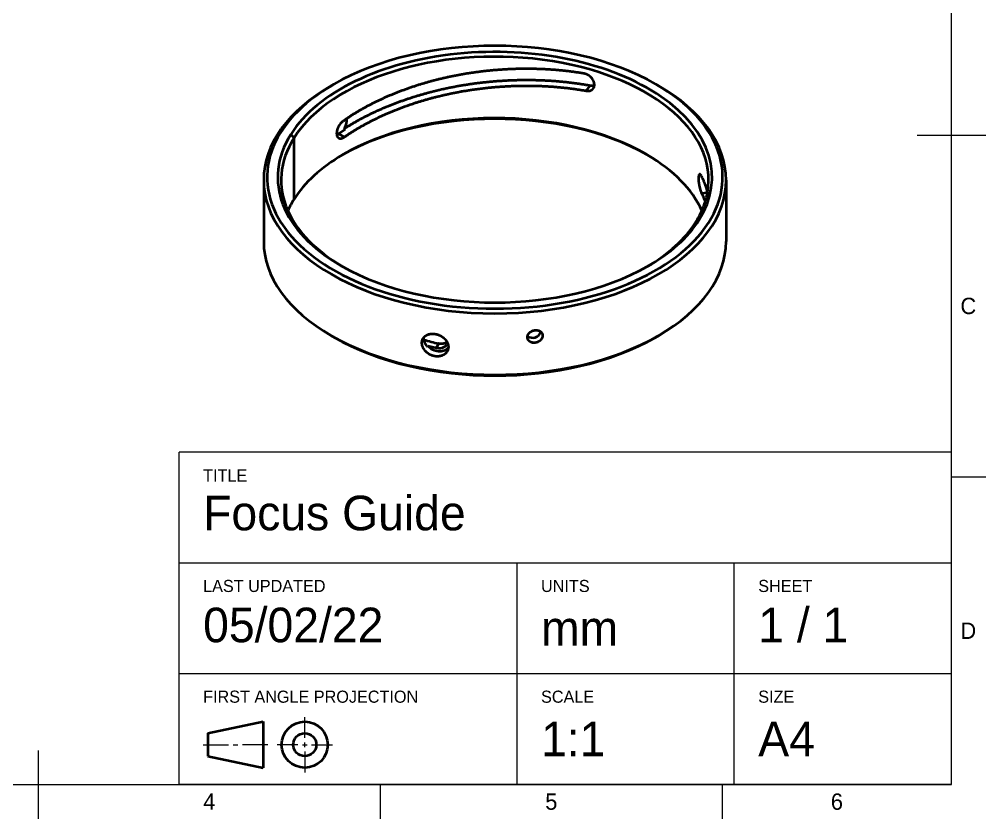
# Model space of a CAD drawing. Header units: millimetres. Extents: x 15 to 292, y 5 to 205.
# Drawn here: x 150.7 to 292, y 5 to 122 of the extents above; entities that cross this region are included whole.
import ezdxf

# ---------------------------------------------------------------- set-up
doc = ezdxf.new("R2010")
doc.units = ezdxf.units.MM
doc.layers.add('Border', color=7, linetype='Continuous')
doc.layers.add('Geometries', color=7, linetype='Continuous')
doc.styles.add('Shapr0', font='txt', dxfattribs={"height": 2.3925})
doc.styles.add('Shapr1', font='txt', dxfattribs={"height": 2.3925})

# ---------------------------------------------------------------- blocks, each defined once
blk = doc.blocks.new('*U9')
at = {"layer": 'Border', "linetype": 'Continuous', "lineweight": 15}
for p, q in [((287, 58.6), (174.1, 58.6)), ((174.1, 10), (174.1, 58.6)), ((287, 10), (287, 58.6)), ((287, 42.4), (174.1, 42.4)), ((223.5, 10), (223.5, 42.4)), ((255.25, 10), (255.25, 42.4)), ((287, 26.2), (174.1, 26.2)), ((192.450088, 16.837486), (192.450088, 19.875004)), ((177.6, 15.82498), (181.312522, 15.82498)), ((181.987526, 15.82498), (182.66253, 15.82498)), ((187.050056, 15.82498), (183.337534, 15.82498)), ((191.437582, 15.82498), (188.400064, 15.82498)), ((192.112586, 15.82498), (192.78759, 15.82498)), ((192.450088, 15.487478), (192.450088, 16.162482)), ((193.462594, 15.82498), (196.500112, 15.82498)), ((192.450088, 14.812474), (192.450088, 11.774956)), ((287, 10), (174.1, 10))]:
    blk.add_line(p, q, dxfattribs=at)
at = {"layer": 'Border', "linetype": 'Continuous', "lineweight": 40}
for p, q in [((178.275004, 17.51249), (186.375052, 19.2)), ((186.375052, 19.2), (186.375052, 12.44996)), ((178.275004, 17.51249), (178.275004, 14.13747)), ((178.275004, 14.13747), (186.375052, 12.44996))]:
    blk.add_line(p, q, dxfattribs=at)
for radius in [3.37502, 1.68751]:
    blk.add_circle((192.450088, 15.82498), radius, dxfattribs=at)

msp = doc.modelspace()

# ---------------------------------------------------------------- linework, layer by layer
at = {"layer": 'Border', "linetype": 'Continuous', "lineweight": 15}
for p, q in [((287, 10), (287, 200)), ((282, 105), (292, 105)), ((287, 55), (292, 55)), ((153.5, 15), (153.5, 5)), ((20, 10), (287, 10)), ((203.5, 10), (203.5, 5)), ((253.5, 10), (253.5, 5))]:
    msp.add_line(p, q, dxfattribs=at)
at = {"layer": 'Geometries', "linetype": 'Continuous', "lineweight": 40}
for p, q in [((196.35, 112.24), (196.703, 112.444)), ((233.587, 111.497), (234.179, 112.229)), ((244.15, 112.24), (243.797, 112.444)), ((190.885, 104.612), (190.415, 105.119)), ((190.885, 95.63), (190.885, 104.612)), ((197.416, 104.585), (197.418, 104.583)), ((198.377, 105.85), (197.442, 105.201)), ((198.255, 104.731), (197.442, 105.201)), ((198.377, 105.85), (198.223, 105.937)), ((250.197, 99.284), (250.194, 99.284)), ((186.45, 98.441), (186.45, 89.459)), ((254.05, 98.441), (254.05, 89.459)), ((250.472, 96.504), (251.336, 96.637)), ((251.34, 96.617), (251.336, 96.637)), ((250.085, 92.58), (249.615, 92.27)), ((196.35, 75.66), (196.703, 75.456)), ((244.15, 75.66), (243.797, 75.456)), ((210.447, 74.174), (210.392, 74.052)), ((210.447, 74.174), (211.725, 73.867)), ((212.023, 74.509), (211.725, 73.867))]:
    msp.add_line(p, q, dxfattribs=at)
at = {"layer": 'Geometries', "linetype": 'Continuous', "lineweight": 40, "flags": 128}
for points in [[(233.305, 114.009), (233.162, 114.033), (233.019, 114.057), (232.876, 114.08), (232.733, 114.103), (232.589, 114.126), (232.445, 114.148), (232.301, 114.17), (232.156, 114.191), (232.011, 114.212), (231.866, 114.232), (231.721, 114.252), (231.575, 114.272), (231.429, 114.291), (231.282, 114.31), (231.136, 114.328), (230.989, 114.346), (230.842, 114.363), (230.694, 114.38), (230.547, 114.397), (230.399, 114.413), (230.25, 114.429), (230.102, 114.444), (229.953, 114.459), (229.804, 114.473), (229.683, 114.485), (229.561, 114.496), (229.44, 114.507), (229.318, 114.518), (229.196, 114.528), (229.074, 114.538), (228.952, 114.548), (228.83, 114.557), (228.707, 114.566), (228.585, 114.575), (228.459, 114.584), (228.334, 114.592), (228.208, 114.6), (228.082, 114.608), (227.956, 114.616), (227.83, 114.623), (227.704, 114.63), (227.578, 114.637), (227.451, 114.643), (227.325, 114.649), (227.198, 114.655), (227.071, 114.66), (226.944, 114.665), (226.817, 114.67), (226.69, 114.674), (226.562, 114.679), (226.434, 114.682), (226.306, 114.686), (226.178, 114.689), (226.049, 114.692), (225.922, 114.695), (225.794, 114.697), (225.666, 114.699), (225.538, 114.701), (225.409, 114.703), (225.281, 114.704), (225.153, 114.705), (225.024, 114.705), (224.896, 114.705), (224.767, 114.705), (224.638, 114.705), (224.51, 114.704), (224.381, 114.703), (224.252, 114.702), (224.123, 114.7), (223.993, 114.698), (223.863, 114.696), (223.734, 114.693), (223.604, 114.69), (223.474, 114.687), (223.345, 114.683), (223.215, 114.679), (223.086, 114.675), (222.956, 114.671), (222.827, 114.666), (222.697, 114.661), (222.567, 114.655), (222.438, 114.65), (222.308, 114.644), (222.178, 114.637), (222.048, 114.631), (221.919, 114.624), (221.789, 114.617), (221.659, 114.609), (221.529, 114.601), (221.398, 114.593), (221.268, 114.584), (221.137, 114.575), (221.007, 114.566), (220.876, 114.557), (220.737, 114.546), (220.597, 114.535), (220.458, 114.524), (220.319, 114.513), (220.179, 114.501), (220.04, 114.488), (219.9, 114.476), (219.761, 114.463), (219.622, 114.449), (219.482, 114.436), (219.343, 114.422), (219.204, 114.407), (219.064, 114.392), (218.925, 114.377), (218.786, 114.362), (218.646, 114.346), (218.506, 114.329), (218.366, 114.313), (218.226, 114.296), (218.086, 114.278), (217.945, 114.26), (217.804, 114.242), (217.662, 114.223), (217.521, 114.204), (217.38, 114.185), (217.239, 114.165), (217.098, 114.145), (216.957, 114.124), (216.816, 114.103), (216.675, 114.082), (216.546, 114.062), (216.417, 114.042), (216.288, 114.021), (216.159, 114.001), (216.03, 113.979), (215.901, 113.958), (215.772, 113.936), (215.644, 113.914), (215.515, 113.892), (215.387, 113.869), (215.258, 113.846), (215.13, 113.823), (215.002, 113.799), (214.873, 113.776), (214.745, 113.751), (214.617, 113.727), (214.489, 113.702), (214.36, 113.677), (214.232, 113.651), (214.104, 113.625), (213.977, 113.599), (213.849, 113.573), (213.722, 113.546), (213.595, 113.519), (213.468, 113.492), (213.341, 113.464), (213.214, 113.436), (213.088, 113.408), (212.961, 113.38), (212.835, 113.351), (212.709, 113.322), (212.582, 113.293), (212.456, 113.263), (212.331, 113.233), (212.205, 113.203), (212.079, 113.172), (211.953, 113.141), (211.827, 113.11), (211.701, 113.078), (211.576, 113.046), (211.451, 113.014), (211.326, 112.981), (211.202, 112.949), (211.077, 112.916), (210.953, 112.882), (210.829, 112.849), (210.705, 112.815), (210.581, 112.781), (210.458, 112.746), (210.335, 112.711), (210.211, 112.676), (210.088, 112.641), (209.965, 112.605), (209.843, 112.569), (209.72, 112.533), (209.597, 112.496), (209.475, 112.459), (209.352, 112.422), (209.23, 112.384), (209.108, 112.346), (208.978, 112.306), (208.848, 112.264), (208.718, 112.223), (208.589, 112.181), (208.459, 112.139), (208.331, 112.097), (208.202, 112.054), (208.073, 112.011), (207.945, 111.967), (207.817, 111.924), (207.689, 111.879), (207.562, 111.835), (207.434, 111.79), (207.307, 111.745), (207.181, 111.7), (207.054, 111.654), (206.927, 111.607), (206.8, 111.561), (206.674, 111.514), (206.548, 111.467), (206.432, 111.423), (206.317, 111.379), (206.201, 111.334), (206.086, 111.29), (205.972, 111.245), (205.857, 111.2), (205.743, 111.154), (205.629, 111.109), (205.515, 111.063), (205.402, 111.016), (205.288, 110.97), (205.175, 110.923), (205.063, 110.876), (204.95, 110.829), (204.838, 110.781), (204.725, 110.733), (204.613, 110.685), (204.501, 110.636), (204.39, 110.587), (204.278, 110.538), (204.168, 110.489), (204.057, 110.44), (203.947, 110.39), (203.837, 110.34), (203.728, 110.29), (203.619, 110.239), (203.51, 110.188), (203.401, 110.137), (203.293, 110.086), (203.184, 110.035), (203.077, 109.983), (202.969, 109.931), (202.862, 109.878), (202.755, 109.826), (202.648, 109.773), (202.542, 109.72), (202.435, 109.666), (202.329, 109.612), (202.223, 109.558), (202.117, 109.504), (202.013, 109.45), (201.908, 109.395), (201.804, 109.34), (201.7, 109.285), (201.597, 109.23), (201.493, 109.174), (201.39, 109.119), (201.288, 109.063), (201.186, 109.006), (201.084, 108.95), (200.982, 108.893), (200.881, 108.836), (200.78, 108.779), (200.679, 108.721), (200.579, 108.664), (200.478, 108.605), (200.378, 108.547), (200.279, 108.488), (200.179, 108.429), (200.08, 108.37), (199.975, 108.307), (199.87, 108.243), (199.766, 108.179), (199.662, 108.115), (199.558, 108.051), (199.455, 107.986), (199.352, 107.921), (199.25, 107.856), (199.148, 107.79), (199.046, 107.724), (198.945, 107.658), (198.844, 107.592), (198.744, 107.526), (198.644, 107.459), (198.611, 107.436)], [(234.179, 112.229), (234.056, 112.252), (233.933, 112.274), (233.81, 112.295), (233.686, 112.316), (233.562, 112.337), (233.438, 112.358), (233.314, 112.379), (233.189, 112.399), (233.064, 112.418), (232.939, 112.438), (232.814, 112.457), (232.689, 112.476), (232.563, 112.495), (232.437, 112.513), (232.311, 112.531), (232.184, 112.549), (232.057, 112.566), (231.93, 112.583), (231.803, 112.6), (231.675, 112.617), (231.548, 112.633), (231.42, 112.649), (231.292, 112.664), (231.165, 112.679), (231.036, 112.694), (230.908, 112.709), (230.78, 112.723), (230.651, 112.737), (230.522, 112.751), (230.393, 112.764), (230.264, 112.777), (230.135, 112.79), (230.005, 112.803), (229.876, 112.815), (229.746, 112.827), (229.615, 112.838), (229.485, 112.85), (229.354, 112.861), (229.223, 112.871), (229.092, 112.881), (228.961, 112.891), (228.83, 112.901), (228.699, 112.91), (228.568, 112.919), (228.436, 112.928), (228.305, 112.936), (228.173, 112.945), (228.041, 112.952), (227.909, 112.96), (227.777, 112.967), (227.645, 112.974), (227.513, 112.98), (227.38, 112.986), (227.248, 112.992), (227.115, 112.998), (226.982, 113.003), (226.848, 113.008), (226.715, 113.012), (226.581, 113.017), (226.447, 113.02), (226.304, 113.024), (226.161, 113.028), (226.018, 113.031), (225.874, 113.034), (225.731, 113.036), (225.587, 113.038), (225.444, 113.04), (225.3, 113.041), (225.156, 113.042), (225.012, 113.042), (224.868, 113.043), (224.724, 113.042), (224.58, 113.042), (224.435, 113.041), (224.291, 113.039), (224.146, 113.038), (224.001, 113.036), (223.855, 113.033), (223.71, 113.03), (223.564, 113.027), (223.429, 113.024), (223.294, 113.02), (223.159, 113.016), (223.023, 113.012), (222.888, 113.007), (222.753, 113.002), (222.617, 112.997), (222.482, 112.991), (222.346, 112.985), (222.211, 112.979), (222.075, 112.973), (221.94, 112.966), (221.804, 112.959), (221.669, 112.951), (221.533, 112.943), (221.397, 112.935), (221.26, 112.926), (221.124, 112.917), (220.988, 112.908), (220.851, 112.899), (220.716, 112.889), (220.58, 112.879), (220.444, 112.868), (220.308, 112.857), (220.172, 112.846), (220.037, 112.835), (219.901, 112.823), (219.765, 112.811), (219.629, 112.798), (219.494, 112.786), (219.358, 112.773), (219.222, 112.759), (219.086, 112.745), (218.951, 112.731), (218.815, 112.717), (218.679, 112.702), (218.543, 112.687), (218.407, 112.672), (218.27, 112.656), (218.134, 112.64), (217.999, 112.623), (217.863, 112.607), (217.728, 112.59), (217.593, 112.572), (217.457, 112.555), (217.322, 112.537), (217.187, 112.518), (217.052, 112.5), (216.917, 112.481), (216.782, 112.461), (216.647, 112.442), (216.512, 112.422), (216.377, 112.402), (216.242, 112.381), (216.107, 112.36), (215.972, 112.339), (215.837, 112.317), (215.702, 112.295), (215.567, 112.273), (215.432, 112.25), (215.288, 112.226), (215.144, 112.201), (215, 112.176), (214.857, 112.15), (214.713, 112.124), (214.57, 112.098), (214.427, 112.071), (214.283, 112.044), (214.14, 112.016), (213.997, 111.989), (213.855, 111.96), (213.712, 111.932), (213.569, 111.903), (213.427, 111.874), (213.285, 111.844), (213.142, 111.814), (212.999, 111.783), (212.857, 111.752), (212.714, 111.721), (212.572, 111.689), (212.44, 111.66), (212.308, 111.63), (212.177, 111.599), (212.045, 111.569), (211.914, 111.538), (211.783, 111.506), (211.651, 111.475), (211.521, 111.443), (211.39, 111.411), (211.259, 111.378), (211.129, 111.345), (210.998, 111.312), (210.868, 111.279), (210.738, 111.245), (210.608, 111.211), (210.478, 111.176), (210.348, 111.141), (210.218, 111.106), (210.089, 111.07), (209.959, 111.035), (209.83, 110.999), (209.702, 110.962), (209.573, 110.926), (209.445, 110.889), (209.317, 110.852), (209.189, 110.814), (209.062, 110.776), (208.934, 110.738), (208.807, 110.7), (208.68, 110.661), (208.553, 110.622), (208.426, 110.583), (208.3, 110.543), (208.174, 110.503), (208.048, 110.463), (207.921, 110.422), (207.795, 110.381), (207.669, 110.34), (207.543, 110.298), (207.418, 110.256), (207.293, 110.214), (207.169, 110.172), (207.044, 110.129), (206.92, 110.086), (206.796, 110.043), (206.673, 109.999), (206.549, 109.955), (206.426, 109.911), (206.303, 109.867), (206.181, 109.822), (206.058, 109.777), (205.936, 109.731), (205.814, 109.686), (205.693, 109.64), (205.571, 109.594), (205.449, 109.547), (205.328, 109.5), (205.207, 109.453), (205.086, 109.405), (204.965, 109.357), (204.837, 109.306), (204.709, 109.254), (204.581, 109.202), (204.453, 109.149), (204.326, 109.097), (204.199, 109.044), (204.073, 108.99), (203.946, 108.937), (203.82, 108.882), (203.695, 108.828), (203.569, 108.773), (203.444, 108.718), (203.32, 108.663), (203.195, 108.607), (203.071, 108.551), (202.947, 108.495), (202.823, 108.438), (202.7, 108.381), (202.577, 108.323), (202.454, 108.265), (202.342, 108.212), (202.231, 108.159), (202.12, 108.106), (202.009, 108.052), (201.899, 107.998), (201.789, 107.943), (201.679, 107.889), (201.569, 107.834), (201.46, 107.779), (201.351, 107.723), (201.243, 107.668), (201.134, 107.612), (201.027, 107.556), (200.919, 107.5), (200.812, 107.443), (200.705, 107.386), (200.598, 107.329), (200.492, 107.272), (200.386, 107.214), (200.28, 107.156), (200.175, 107.098), (200.07, 107.04), (199.965, 106.981), (199.861, 106.922), (199.757, 106.863), (199.653, 106.804), (199.55, 106.744), (199.447, 106.684), (199.344, 106.624), (199.242, 106.564), (199.139, 106.502), (199.035, 106.44), (198.933, 106.378), (198.83, 106.316), (198.728, 106.254), (198.626, 106.191), (198.525, 106.128), (198.424, 106.064), (198.323, 106.001), (198.223, 105.937)], [(234.795, 112.255), (234.796, 112.264), (234.798, 112.289), (234.8, 112.315), (234.801, 112.341), (234.801, 112.367), (234.801, 112.394), (234.8, 112.421), (234.798, 112.449), (234.796, 112.477), (234.793, 112.504), (234.789, 112.532), (234.785, 112.56), (234.78, 112.589), (234.775, 112.617), (234.769, 112.645), (234.763, 112.67), (234.756, 112.695), (234.75, 112.72), (234.742, 112.745), (234.734, 112.77), (234.726, 112.795), (234.716, 112.823), (234.705, 112.852), (234.694, 112.88), (234.682, 112.908), (234.67, 112.937), (234.657, 112.965), (234.643, 112.993), (234.629, 113.021), (234.614, 113.049), (234.599, 113.076), (234.585, 113.1), (234.571, 113.124), (234.556, 113.148), (234.541, 113.172), (234.525, 113.196), (234.509, 113.219), (234.491, 113.245), (234.471, 113.272), (234.452, 113.298), (234.432, 113.323), (234.411, 113.349), (234.39, 113.374), (234.368, 113.399), (234.346, 113.423), (234.324, 113.447), (234.301, 113.471), (234.28, 113.492), (234.26, 113.512), (234.239, 113.532), (234.217, 113.552), (234.196, 113.571), (234.174, 113.59), (234.148, 113.612), (234.123, 113.633), (234.096, 113.653), (234.07, 113.673), (234.043, 113.693), (234.016, 113.712), (233.989, 113.731), (233.962, 113.749), (233.934, 113.766), (233.906, 113.784), (233.881, 113.798), (233.856, 113.812), (233.831, 113.826), (233.806, 113.839), (233.78, 113.852), (233.755, 113.865), (233.726, 113.878), (233.697, 113.892), (233.668, 113.904), (233.638, 113.916), (233.609, 113.927), (233.579, 113.938), (233.55, 113.948), (233.52, 113.958), (233.49, 113.967), (233.461, 113.975), (233.429, 113.983), (233.398, 113.991), (233.367, 113.998), (233.336, 114.004), (233.305, 114.009)], [(198.27, 104.741), (198.361, 104.804), (198.453, 104.867), (198.546, 104.93), (198.639, 104.992), (198.732, 105.055), (198.825, 105.117), (198.919, 105.178), (199.013, 105.24), (199.108, 105.301), (199.203, 105.363), (199.298, 105.423), (199.394, 105.484), (199.489, 105.545), (199.586, 105.605), (199.682, 105.665), (199.78, 105.725), (199.878, 105.785), (199.976, 105.844), (200.074, 105.904), (200.173, 105.963), (200.272, 106.021), (200.371, 106.08), (200.47, 106.138), (200.57, 106.196), (200.67, 106.253), (200.771, 106.311), (200.871, 106.368), (200.972, 106.425), (201.074, 106.482), (201.176, 106.538), (201.278, 106.594), (201.38, 106.65), (201.483, 106.706), (201.586, 106.761), (201.689, 106.817), (201.793, 106.872), (201.898, 106.927), (202.002, 106.982), (202.107, 107.036), (202.213, 107.09), (202.318, 107.144), (202.423, 107.197), (202.529, 107.251), (202.635, 107.304), (202.742, 107.356), (202.848, 107.409), (202.955, 107.461), (203.063, 107.513), (203.17, 107.565), (203.278, 107.616), (203.386, 107.668), (203.495, 107.719), (203.603, 107.769), (203.712, 107.82), (203.822, 107.87), (203.932, 107.92), (204.042, 107.97), (204.153, 108.02), (204.264, 108.069), (204.375, 108.118), (204.493, 108.17), (204.612, 108.222), (204.732, 108.273), (204.852, 108.324), (204.972, 108.375), (205.092, 108.425), (205.212, 108.476), (205.333, 108.525), (205.454, 108.575), (205.576, 108.624), (205.698, 108.673), (205.82, 108.722), (205.942, 108.77), (206.064, 108.818), (206.187, 108.866), (206.311, 108.914), (206.435, 108.961), (206.559, 109.008), (206.684, 109.055), (206.808, 109.101), (206.926, 109.144), (207.044, 109.187), (207.162, 109.23), (207.28, 109.272), (207.398, 109.315), (207.517, 109.356), (207.636, 109.398), (207.755, 109.439), (207.874, 109.48), (207.994, 109.521), (208.113, 109.561), (208.233, 109.602), (208.353, 109.641), (208.474, 109.681), (208.594, 109.72), (208.715, 109.759), (208.837, 109.798), (208.959, 109.837), (209.08, 109.875), (209.202, 109.913), (209.324, 109.95), (209.446, 109.988), (209.568, 110.025), (209.69, 110.061), (209.813, 110.098), (209.936, 110.134), (210.058, 110.169), (210.181, 110.205), (210.305, 110.24), (210.428, 110.275), (210.551, 110.309), (210.675, 110.344), (210.799, 110.378), (210.923, 110.411), (211.047, 110.445), (211.172, 110.478), (211.297, 110.511), (211.422, 110.544), (211.548, 110.576), (211.673, 110.608), (211.798, 110.639), (211.923, 110.671), (212.049, 110.702), (212.174, 110.732), (212.3, 110.763), (212.426, 110.793), (212.552, 110.823), (212.678, 110.852), (212.804, 110.881), (212.93, 110.91), (213.057, 110.939), (213.184, 110.967), (213.31, 110.995), (213.437, 111.022), (213.564, 111.05), (213.692, 111.077), (213.819, 111.104), (213.947, 111.13), (214.075, 111.156), (214.203, 111.182), (214.34, 111.21), (214.477, 111.237), (214.614, 111.263), (214.751, 111.29), (214.889, 111.316), (215.026, 111.341), (215.163, 111.366), (215.301, 111.391), (215.439, 111.416), (215.576, 111.44), (215.714, 111.464), (215.852, 111.487), (215.99, 111.51), (216.128, 111.533), (216.267, 111.555), (216.406, 111.577), (216.545, 111.599), (216.684, 111.62), (216.823, 111.641), (216.962, 111.662), (217.092, 111.681), (217.221, 111.699), (217.35, 111.718), (217.48, 111.736), (217.609, 111.753), (217.739, 111.77), (217.868, 111.787), (217.998, 111.804), (218.127, 111.821), (218.257, 111.837), (218.387, 111.852), (218.516, 111.868), (218.646, 111.883), (218.776, 111.898), (218.906, 111.912), (219.036, 111.926), (219.166, 111.94), (219.297, 111.954), (219.427, 111.967), (219.558, 111.98), (219.688, 111.993), (219.817, 112.005), (219.947, 112.017), (220.077, 112.029), (220.207, 112.04), (220.337, 112.051), (220.467, 112.062), (220.597, 112.073), (220.727, 112.083), (220.857, 112.093), (220.987, 112.102), (221.117, 112.111), (221.246, 112.12), (221.376, 112.129), (221.506, 112.137), (221.636, 112.145), (221.767, 112.152), (221.897, 112.16), (222.027, 112.167), (222.158, 112.174), (222.287, 112.18), (222.417, 112.186), (222.547, 112.192), (222.676, 112.197), (222.806, 112.202), (222.935, 112.207), (223.065, 112.212), (223.194, 112.216), (223.323, 112.22), (223.453, 112.223), (223.582, 112.227), (223.711, 112.23), (223.84, 112.232), (223.969, 112.235), (224.098, 112.237), (224.227, 112.238), (224.357, 112.24), (224.486, 112.241), (224.615, 112.242), (224.745, 112.242), (224.882, 112.242), (225.02, 112.242), (225.158, 112.242), (225.295, 112.241), (225.433, 112.24), (225.57, 112.238), (225.707, 112.236), (225.844, 112.234), (225.981, 112.231), (226.118, 112.228), (226.255, 112.225), (226.391, 112.221), (226.528, 112.217), (226.664, 112.212), (226.8, 112.208), (226.937, 112.203), (227.074, 112.197), (227.21, 112.191), (227.347, 112.185), (227.483, 112.178), (227.613, 112.172), (227.744, 112.165), (227.874, 112.158), (228.004, 112.15), (228.133, 112.142), (228.263, 112.134), (228.393, 112.125), (228.522, 112.117), (228.651, 112.107), (228.78, 112.098), (228.909, 112.088), (229.038, 112.078), (229.167, 112.067), (229.295, 112.057), (229.424, 112.046), (229.552, 112.034), (229.68, 112.022), (229.807, 112.01), (229.935, 111.998), (230.062, 111.985), (230.19, 111.972), (230.317, 111.959), (230.444, 111.945), (230.57, 111.931), (230.697, 111.917), (230.823, 111.903), (230.949, 111.888), (231.075, 111.872), (231.201, 111.857), (231.326, 111.841), (231.451, 111.825), (231.576, 111.809), (231.701, 111.792), (231.826, 111.775), (231.951, 111.757), (232.075, 111.74), (232.202, 111.721), (232.329, 111.703), (232.456, 111.683), (232.583, 111.664), (232.709, 111.644), (232.835, 111.624), (232.961, 111.604), (233.087, 111.583), (233.212, 111.562), (233.338, 111.541), (233.463, 111.519), (233.587, 111.497)], [(233.587, 111.497), (233.615, 111.492), (233.643, 111.488), (233.671, 111.484), (233.698, 111.48), (233.726, 111.478), (233.753, 111.475), (233.78, 111.474), (233.807, 111.472), (233.835, 111.472), (233.862, 111.472), (233.889, 111.472), (233.917, 111.473), (233.944, 111.475), (233.972, 111.477), (234, 111.48), (234.027, 111.483), (234.053, 111.487), (234.08, 111.492), (234.106, 111.497), (234.132, 111.503), (234.158, 111.509), (234.183, 111.516), (234.205, 111.523), (234.226, 111.53), (234.247, 111.538), (234.268, 111.546), (234.289, 111.554), (234.309, 111.563), (234.332, 111.574), (234.354, 111.585), (234.376, 111.597), (234.398, 111.609), (234.418, 111.622), (234.439, 111.636), (234.459, 111.65), (234.479, 111.664), (234.498, 111.679), (234.516, 111.695), (234.532, 111.709), (234.547, 111.724), (234.562, 111.738), (234.577, 111.754), (234.591, 111.769), (234.605, 111.785), (234.613, 111.795)], [(234.795, 112.255), (234.774, 112.249), (234.752, 112.243), (234.727, 112.236), (234.701, 112.23), (234.674, 112.225), (234.648, 112.22), (234.621, 112.216), (234.594, 112.213), (234.566, 112.21), (234.539, 112.207), (234.511, 112.206), (234.483, 112.205), (234.458, 112.204), (234.433, 112.204), (234.408, 112.205), (234.382, 112.206), (234.357, 112.207), (234.331, 112.209), (234.301, 112.212), (234.271, 112.215), (234.24, 112.219), (234.21, 112.224), (234.179, 112.229)], [(234.613, 111.795), (234.62, 111.804), (234.634, 111.823), (234.648, 111.843), (234.662, 111.863), (234.675, 111.883), (234.687, 111.904), (234.698, 111.926), (234.71, 111.948), (234.72, 111.97), (234.73, 111.992), (234.738, 112.012), (234.746, 112.033), (234.753, 112.054), (234.759, 112.074), (234.765, 112.096), (234.771, 112.117), (234.777, 112.141), (234.782, 112.165), (234.786, 112.189), (234.79, 112.213), (234.794, 112.238), (234.795, 112.255)], [(198.611, 107.436), (198.545, 107.392), (198.445, 107.324), (198.346, 107.256), (198.247, 107.188), (198.149, 107.12), (198.051, 107.051)], [(198.223, 105.937), (198.243, 105.971), (198.262, 106.006), (198.281, 106.04), (198.299, 106.075), (198.317, 106.11), (198.335, 106.145), (198.352, 106.181), (198.369, 106.216), (198.385, 106.252), (198.401, 106.288), (198.413, 106.318), (198.426, 106.348), (198.438, 106.377), (198.449, 106.407), (198.461, 106.437), (198.472, 106.467), (198.482, 106.497), (198.492, 106.527), (198.502, 106.557), (198.512, 106.587), (198.521, 106.617), (198.529, 106.647), (198.538, 106.676), (198.546, 106.706), (198.553, 106.736), (198.561, 106.767), (198.568, 106.799), (198.575, 106.831), (198.581, 106.862), (198.587, 106.893), (198.592, 106.922), (198.597, 106.951), (198.601, 106.98), (198.605, 107.009), (198.608, 107.037), (198.611, 107.066), (198.614, 107.094), (198.616, 107.122), (198.618, 107.15), (198.619, 107.178), (198.62, 107.205), (198.621, 107.232), (198.621, 107.26), (198.62, 107.286), (198.62, 107.313), (198.618, 107.341), (198.617, 107.37), (198.615, 107.397), (198.612, 107.425), (198.611, 107.436)], [(198.051, 107.051), (198.028, 107.035), (198.005, 107.018), (197.982, 107), (197.959, 106.982), (197.936, 106.964), (197.914, 106.944), (197.891, 106.925), (197.869, 106.904), (197.847, 106.884), (197.825, 106.862), (197.805, 106.843), (197.786, 106.824), (197.768, 106.804), (197.749, 106.784), (197.73, 106.764), (197.712, 106.743), (197.691, 106.719), (197.671, 106.694), (197.651, 106.669), (197.631, 106.644), (197.611, 106.618), (197.591, 106.592), (197.572, 106.566), (197.553, 106.539), (197.535, 106.512), (197.517, 106.485), (197.501, 106.461), (197.486, 106.436), (197.47, 106.411), (197.456, 106.387), (197.441, 106.362), (197.426, 106.336), (197.41, 106.307), (197.395, 106.278), (197.379, 106.249), (197.364, 106.219), (197.35, 106.189), (197.336, 106.16), (197.322, 106.129), (197.309, 106.099), (197.296, 106.069), (197.283, 106.039), (197.272, 106.012), (197.262, 105.985), (197.252, 105.959), (197.243, 105.932), (197.233, 105.905), (197.224, 105.878), (197.214, 105.848), (197.205, 105.817), (197.196, 105.787), (197.188, 105.756), (197.18, 105.726), (197.172, 105.696), (197.165, 105.666), (197.159, 105.636), (197.153, 105.606), (197.147, 105.576), (197.143, 105.55), (197.139, 105.524), (197.135, 105.498), (197.131, 105.473), (197.128, 105.448), (197.126, 105.422), (197.123, 105.394), (197.121, 105.366), (197.12, 105.338), (197.118, 105.31), (197.118, 105.282), (197.118, 105.255), (197.118, 105.229), (197.119, 105.202), (197.121, 105.176), (197.122, 105.15), (197.124, 105.128), (197.127, 105.106), (197.13, 105.084), (197.133, 105.063), (197.136, 105.042), (197.137, 105.041)], [(197.137, 105.041), (197.14, 105.021), (197.145, 104.998), (197.151, 104.975), (197.157, 104.953), (197.163, 104.931), (197.17, 104.909), (197.177, 104.888), (197.185, 104.868), (197.193, 104.848), (197.202, 104.829), (197.211, 104.81), (197.219, 104.794), (197.228, 104.778), (197.237, 104.763), (197.247, 104.748), (197.257, 104.733), (197.267, 104.719), (197.279, 104.704), (197.291, 104.689), (197.304, 104.675), (197.317, 104.661), (197.331, 104.648), (197.345, 104.635), (197.359, 104.624), (197.374, 104.612), (197.389, 104.602), (197.405, 104.592), (197.416, 104.585)], [(197.418, 104.583), (197.433, 104.576), (197.447, 104.568), (197.462, 104.562), (197.477, 104.555), (197.492, 104.55), (197.51, 104.544), (197.528, 104.538), (197.547, 104.534), (197.565, 104.529), (197.584, 104.526), (197.604, 104.523), (197.623, 104.521), (197.643, 104.52), (197.663, 104.519), (197.684, 104.519), (197.702, 104.52), (197.72, 104.521), (197.739, 104.522), (197.757, 104.524), (197.776, 104.527), (197.795, 104.53), (197.817, 104.534), (197.839, 104.538), (197.861, 104.544), (197.883, 104.55), (197.906, 104.556), (197.928, 104.564), (197.951, 104.572), (197.974, 104.58), (197.997, 104.589), (198.02, 104.599), (198.04, 104.608), (198.061, 104.618), (198.081, 104.628), (198.101, 104.638), (198.122, 104.649), (198.142, 104.661), (198.165, 104.674), (198.188, 104.687), (198.21, 104.701), (198.233, 104.716), (198.255, 104.731)], [(198.255, 104.731), (198.264, 104.737), (198.27, 104.741)], [(250.189, 99.283), (250.182, 99.281), (250.174, 99.278), (250.167, 99.275), (250.16, 99.271), (250.153, 99.266), (250.146, 99.26), (250.14, 99.255), (250.134, 99.249), (250.128, 99.242), (250.123, 99.235), (250.117, 99.227), (250.112, 99.219), (250.106, 99.209), (250.1, 99.199), (250.094, 99.187), (250.088, 99.175), (250.083, 99.163), (250.078, 99.149), (250.073, 99.135), (250.068, 99.121), (250.063, 99.105), (250.059, 99.089), (250.055, 99.075), (250.051, 99.06), (250.048, 99.044), (250.045, 99.028), (250.041, 99.012), (250.038, 98.995), (250.035, 98.976), (250.032, 98.955), (250.029, 98.934), (250.027, 98.913), (250.024, 98.891), (250.022, 98.868), (250.02, 98.845), (250.018, 98.822), (250.017, 98.798), (250.016, 98.773), (250.015, 98.752), (250.014, 98.729), (250.013, 98.707), (250.013, 98.684), (250.012, 98.661), (250.012, 98.637), (250.012, 98.611), (250.013, 98.585), (250.013, 98.558), (250.014, 98.531), (250.015, 98.504), (250.016, 98.476), (250.017, 98.447), (250.019, 98.419), (250.02, 98.39), (250.022, 98.361), (250.025, 98.33), (250.027, 98.299), (250.03, 98.269), (250.032, 98.237), (250.036, 98.206), (250.039, 98.174), (250.042, 98.143), (250.046, 98.111), (250.05, 98.079), (250.054, 98.047), (250.058, 98.018), (250.062, 97.99), (250.066, 97.962), (250.07, 97.933), (250.074, 97.904), (250.078, 97.876), (250.084, 97.843), (250.089, 97.811), (250.095, 97.778), (250.1, 97.745), (250.106, 97.713), (250.112, 97.68), (250.119, 97.647), (250.125, 97.615), (250.132, 97.583), (250.138, 97.55), (250.144, 97.522), (250.15, 97.494), (250.156, 97.466), (250.163, 97.438), (250.169, 97.411), (250.175, 97.383), (250.183, 97.352), (250.19, 97.321), (250.198, 97.29), (250.206, 97.26), (250.214, 97.229), (250.222, 97.199), (250.23, 97.17), (250.238, 97.14), (250.246, 97.111), (250.254, 97.082), (250.262, 97.057), (250.269, 97.033), (250.276, 97.008), (250.284, 96.984), (250.291, 96.961), (250.299, 96.937), (250.307, 96.911), (250.316, 96.885), (250.324, 96.859), (250.333, 96.834), (250.342, 96.81), (250.351, 96.786), (250.359, 96.762), (250.368, 96.739), (250.377, 96.717), (250.385, 96.695), (250.393, 96.676), (250.401, 96.657), (250.408, 96.639), (250.416, 96.622), (250.423, 96.605), (250.431, 96.588), (250.439, 96.57), (250.448, 96.552), (250.456, 96.536), (250.464, 96.519), (250.472, 96.504)], [(250.398, 99.103), (250.39, 99.117), (250.382, 99.131), (250.373, 99.144), (250.365, 99.157), (250.357, 99.169), (250.349, 99.18), (250.34, 99.192), (250.332, 99.203), (250.323, 99.214), (250.314, 99.223), (250.306, 99.232), (250.297, 99.241), (250.289, 99.248), (250.28, 99.255), (250.272, 99.261), (250.264, 99.267), (250.256, 99.271), (250.249, 99.274), (250.242, 99.278), (250.235, 99.28), (250.228, 99.282), (250.221, 99.283), (250.213, 99.284), (250.205, 99.285), (250.197, 99.284)], [(251.336, 96.637), (251.332, 96.658), (251.317, 96.728), (251.301, 96.797), (251.284, 96.867), (251.267, 96.936), (251.25, 97.005), (251.231, 97.075), (251.213, 97.144), (251.193, 97.213), (251.173, 97.282), (251.152, 97.351), (251.131, 97.42), (251.108, 97.489), (251.086, 97.558), (251.062, 97.626), (251.038, 97.695), (251.014, 97.764), (250.988, 97.832), (250.962, 97.901), (250.936, 97.97), (250.908, 98.038), (250.879, 98.11), (250.849, 98.181), (250.819, 98.253), (250.788, 98.324), (250.756, 98.395), (250.723, 98.466), (250.69, 98.537), (250.656, 98.608), (250.621, 98.679), (250.585, 98.75), (250.549, 98.82), (250.512, 98.891), (250.475, 98.962), (250.437, 99.032), (250.398, 99.103)], [(251.019, 95.287), (250.999, 95.342), (250.974, 95.408), (250.948, 95.475), (250.921, 95.544), (250.893, 95.613), (250.865, 95.682), (250.836, 95.751), (250.806, 95.82), (250.775, 95.888), (250.744, 95.957), (250.713, 96.025), (250.68, 96.094), (250.647, 96.162), (250.614, 96.231), (250.579, 96.299), (250.544, 96.367), (250.509, 96.436), (250.472, 96.504)], [(225.029, 75.626), (225.033, 75.644), (225.039, 75.664), (225.045, 75.684), (225.052, 75.704), (225.059, 75.724), (225.066, 75.744), (225.074, 75.764), (225.083, 75.785), (225.093, 75.805), (225.103, 75.826), (225.114, 75.846), (225.125, 75.866), (225.136, 75.885), (225.148, 75.904), (225.16, 75.923), (225.173, 75.941), (225.186, 75.96), (225.2, 75.978), (225.214, 75.995), (225.228, 76.013), (225.243, 76.031), (225.258, 76.048), (225.275, 76.066), (225.292, 76.083), (225.309, 76.1), (225.327, 76.117), (225.346, 76.134), (225.363, 76.15), (225.382, 76.165), (225.4, 76.18), (225.419, 76.195), (225.438, 76.209), (225.458, 76.223), (225.478, 76.237), (225.498, 76.25), (225.519, 76.263), (225.539, 76.276), (225.562, 76.289), (225.584, 76.301), (225.607, 76.314), (225.63, 76.325), (225.653, 76.337), (225.676, 76.347), (225.698, 76.357), (225.721, 76.367), (225.744, 76.376), (225.767, 76.385), (225.791, 76.394), (225.814, 76.402), (225.838, 76.409), (225.861, 76.417), (225.885, 76.423), (225.911, 76.43), (225.936, 76.436), (225.962, 76.442), (225.987, 76.447), (226.013, 76.452), (226.037, 76.457), (226.062, 76.46), (226.086, 76.464), (226.111, 76.466), (226.135, 76.469), (226.16, 76.471), (226.184, 76.472), (226.208, 76.474), (226.233, 76.474), (226.257, 76.474), (226.283, 76.474), (226.308, 76.473), (226.333, 76.472), (226.358, 76.471), (226.383, 76.468), (226.407, 76.466), (226.431, 76.463), (226.454, 76.459), (226.477, 76.456), (226.5, 76.451), (226.523, 76.447), (226.546, 76.441), (226.568, 76.436), (226.59, 76.43), (226.612, 76.423), (226.635, 76.416), (226.658, 76.409), (226.68, 76.4), (226.702, 76.392), (226.724, 76.383), (226.744, 76.374), (226.764, 76.364), (226.784, 76.355), (226.803, 76.345), (226.822, 76.334), (226.841, 76.323), (226.859, 76.312), (226.877, 76.3), (226.895, 76.288), (226.912, 76.276), (226.929, 76.262), (226.947, 76.248), (226.963, 76.234), (226.98, 76.22), (226.98, 76.219)], [(209.629, 74.259), (209.623, 74.287), (209.617, 74.315), (209.611, 74.342), (209.606, 74.37), (209.602, 74.397), (209.598, 74.425), (209.595, 74.453), (209.592, 74.48), (209.59, 74.507), (209.588, 74.535), (209.586, 74.562), (209.586, 74.589), (209.585, 74.616), (209.586, 74.643), (209.586, 74.67), (209.588, 74.699), (209.59, 74.727), (209.592, 74.756), (209.596, 74.784), (209.6, 74.812), (209.604, 74.838), (209.608, 74.864), (209.613, 74.889), (209.619, 74.915), (209.625, 74.94), (209.632, 74.965), (209.639, 74.99), (209.647, 75.015), (209.655, 75.04), (209.663, 75.064), (209.673, 75.088), (209.682, 75.112), (209.692, 75.135), (209.701, 75.155)], [(209.701, 75.155), (209.703, 75.159), (209.714, 75.182), (209.727, 75.207), (209.74, 75.231), (209.753, 75.255), (209.767, 75.278), (209.782, 75.302), (209.796, 75.323), (209.811, 75.344), (209.826, 75.365), (209.842, 75.386), (209.858, 75.406), (209.874, 75.426), (209.891, 75.446), (209.897, 75.453)], [(209.894, 75.082), (209.892, 75.1), (209.89, 75.127), (209.887, 75.155), (209.886, 75.182), (209.884, 75.209), (209.884, 75.237), (209.884, 75.264), (209.884, 75.291), (209.885, 75.317), (209.886, 75.346), (209.888, 75.375), (209.891, 75.403), (209.895, 75.431), (209.897, 75.453)], [(210.392, 74.052), (210.367, 74.08), (210.342, 74.109), (210.318, 74.138), (210.294, 74.168), (210.271, 74.198), (210.248, 74.228), (210.226, 74.259), (210.205, 74.29), (210.184, 74.321), (210.164, 74.352), (210.147, 74.378), (210.132, 74.405), (210.116, 74.431), (210.101, 74.458), (210.087, 74.485), (210.073, 74.512), (210.06, 74.539), (210.046, 74.566), (210.034, 74.593), (210.022, 74.62), (210.01, 74.648), (209.999, 74.675), (209.989, 74.703), (209.979, 74.73), (209.969, 74.758), (209.959, 74.788), (209.95, 74.817), (209.942, 74.847), (209.934, 74.877), (209.926, 74.906), (209.92, 74.934), (209.914, 74.962), (209.909, 74.99), (209.904, 75.017), (209.899, 75.045), (209.896, 75.072), (209.894, 75.082)], [(209.897, 75.453), (209.908, 75.465), (209.926, 75.484), (209.944, 75.503), (209.963, 75.521), (209.982, 75.539), (210.002, 75.557), (210.022, 75.574), (210.042, 75.591), (210.064, 75.609), (210.087, 75.626), (210.11, 75.643), (210.133, 75.66), (210.157, 75.676), (210.18, 75.69), (210.203, 75.705), (210.227, 75.719), (210.251, 75.732), (210.275, 75.745), (210.3, 75.758), (210.325, 75.77), (210.35, 75.782), (210.375, 75.794), (210.401, 75.805), (210.427, 75.816), (210.454, 75.826), (210.481, 75.836), (210.508, 75.845), (210.535, 75.854), (210.565, 75.864), (210.594, 75.872), (210.625, 75.881), (210.655, 75.888), (210.686, 75.896), (210.715, 75.902), (210.744, 75.908), (210.773, 75.913), (210.803, 75.918), (210.833, 75.923), (210.863, 75.927), (210.893, 75.931), (210.923, 75.934), (210.953, 75.937), (210.984, 75.94), (211.015, 75.942), (211.046, 75.943), (211.077, 75.944), (211.108, 75.945), (211.139, 75.945), (211.173, 75.945), (211.207, 75.944), (211.241, 75.943), (211.275, 75.941), (211.309, 75.939), (211.341, 75.936), (211.372, 75.934), (211.404, 75.93), (211.436, 75.926), (211.468, 75.922), (211.5, 75.917), (211.532, 75.912), (211.564, 75.907), (211.596, 75.901), (211.628, 75.894), (211.66, 75.887), (211.692, 75.88), (211.724, 75.872), (211.756, 75.864), (211.787, 75.856), (211.821, 75.846), (211.855, 75.836), (211.889, 75.826), (211.923, 75.815), (211.956, 75.803), (211.987, 75.792), (212.018, 75.781), (212.049, 75.769), (212.08, 75.756), (212.11, 75.744), (212.141, 75.731), (212.171, 75.717), (212.201, 75.703), (212.231, 75.689), (212.261, 75.675), (212.29, 75.66), (212.319, 75.645), (212.348, 75.629), (212.377, 75.613), (212.406, 75.597), (212.436, 75.579), (212.466, 75.56), (212.496, 75.542), (212.526, 75.523), (212.555, 75.503), (212.582, 75.485), (212.608, 75.466), (212.635, 75.447), (212.661, 75.427), (212.687, 75.408), (212.712, 75.388), (212.737, 75.367), (212.762, 75.347), (212.786, 75.326), (212.81, 75.305), (212.834, 75.283), (212.857, 75.261), (212.88, 75.239), (212.903, 75.217), (212.925, 75.195), (212.949, 75.17), (212.971, 75.146), (212.994, 75.121), (213.016, 75.095), (213.037, 75.07), (213.057, 75.046), (213.076, 75.022), (213.095, 74.997), (213.114, 74.973), (213.132, 74.948), (213.149, 74.923), (213.166, 74.898), (213.183, 74.872), (213.199, 74.847), (213.214, 74.821), (213.23, 74.796), (213.244, 74.77), (213.258, 74.744), (213.259, 74.743)], [(225.04, 75.23), (225.039, 75.235), (225.033, 75.255), (225.028, 75.275), (225.024, 75.294), (225.02, 75.314), (225.017, 75.334), (225.014, 75.354), (225.012, 75.374), (225.01, 75.394), (225.009, 75.414), (225.008, 75.435), (225.008, 75.455), (225.009, 75.476), (225.01, 75.498), (225.012, 75.519), (225.014, 75.541), (225.017, 75.562), (225.02, 75.583), (225.024, 75.603), (225.029, 75.623), (225.029, 75.626)], [(227.218, 75.769), (227.22, 75.749), (227.222, 75.729), (227.223, 75.709), (227.224, 75.688), (227.224, 75.668), (227.224, 75.648), (227.223, 75.627), (227.221, 75.607), (227.219, 75.587), (227.217, 75.566), (227.213, 75.544), (227.21, 75.523), (227.205, 75.501), (227.2, 75.48), (227.195, 75.458), (227.189, 75.438), (227.182, 75.417), (227.176, 75.397), (227.168, 75.377), (227.16, 75.357), (227.152, 75.337), (227.143, 75.317), (227.134, 75.297), (227.124, 75.277), (227.113, 75.258), (227.102, 75.237), (227.09, 75.217), (227.077, 75.197), (227.064, 75.177), (227.051, 75.157), (227.037, 75.138), (227.024, 75.12), (227.009, 75.102), (226.995, 75.084), (226.98, 75.066), (226.964, 75.049), (226.948, 75.032), (226.932, 75.015), (226.915, 74.998), (226.898, 74.981), (226.88, 74.964), (226.861, 74.948), (226.842, 74.931), (226.822, 74.915), (226.802, 74.9), (226.783, 74.885), (226.763, 74.871), (226.743, 74.857), (226.722, 74.843), (226.702, 74.83), (226.681, 74.817), (226.66, 74.805), (226.638, 74.793), (226.617, 74.781), (226.595, 74.77), (226.571, 74.758), (226.548, 74.747), (226.524, 74.736), (226.5, 74.726), (226.476, 74.717), (226.452, 74.708), (226.429, 74.699), (226.405, 74.691), (226.382, 74.684), (226.358, 74.677), (226.334, 74.67), (226.31, 74.664), (226.286, 74.658), (226.262, 74.652), (226.237, 74.648), (226.212, 74.643), (226.186, 74.639), (226.16, 74.635), (226.134, 74.632), (226.109, 74.629), (226.084, 74.627), (226.06, 74.626), (226.035, 74.624), (226.011, 74.624), (225.987, 74.623), (225.962, 74.624), (225.938, 74.624), (225.914, 74.626), (225.89, 74.627), (225.866, 74.629), (225.841, 74.632), (225.816, 74.635), (225.791, 74.639), (225.767, 74.643), (225.742, 74.648), (225.719, 74.653), (225.697, 74.658), (225.674, 74.664), (225.652, 74.67), (225.63, 74.677), (225.608, 74.684), (225.586, 74.692), (225.565, 74.7), (225.543, 74.708), (225.523, 74.717), (225.501, 74.726), (225.48, 74.737), (225.459, 74.747), (225.438, 74.758), (225.418, 74.77), (225.399, 74.781), (225.381, 74.793), (225.362, 74.805), (225.345, 74.817), (225.327, 74.83), (225.31, 74.843), (225.293, 74.857), (225.277, 74.871), (225.261, 74.885), (225.246, 74.899), (225.23, 74.915), (225.215, 74.931), (225.2, 74.947), (225.186, 74.964), (225.172, 74.981), (225.159, 74.997), (225.147, 75.014), (225.136, 75.031), (225.124, 75.048), (225.114, 75.065), (225.104, 75.083), (225.094, 75.101), (225.085, 75.119), (225.076, 75.137), (225.068, 75.155), (225.06, 75.175), (225.052, 75.195), (225.045, 75.215), (225.04, 75.23)], [(226.98, 76.219), (226.996, 76.205), (227.01, 76.19), (227.024, 76.175), (227.038, 76.16), (227.052, 76.145), (227.064, 76.129), (227.077, 76.113), (227.089, 76.097), (227.1, 76.08), (227.111, 76.063), (227.122, 76.046), (227.132, 76.028), (227.142, 76.01), (227.152, 75.991), (227.16, 75.972), (227.169, 75.953), (227.177, 75.931), (227.185, 75.908), (227.192, 75.887)], [(227.192, 75.887), (227.193, 75.886), (227.199, 75.863), (227.204, 75.844), (227.208, 75.826), (227.212, 75.807), (227.215, 75.788), (227.218, 75.769)], [(213.33, 73.471), (213.329, 73.47), (213.318, 73.446), (213.306, 73.422), (213.293, 73.399), (213.28, 73.376), (213.267, 73.353), (213.253, 73.33), (213.239, 73.308), (213.224, 73.285), (213.209, 73.264), (213.193, 73.242), (213.177, 73.221), (213.16, 73.199), (213.143, 73.179), (213.125, 73.158), (213.107, 73.138), (213.087, 73.117), (213.067, 73.096), (213.046, 73.075), (213.025, 73.055), (213.003, 73.035), (212.982, 73.017), (212.961, 73), (212.939, 72.982), (212.917, 72.965), (212.895, 72.948), (212.872, 72.932), (212.849, 72.916), (212.826, 72.901), (212.802, 72.885), (212.778, 72.871), (212.753, 72.856), (212.728, 72.842), (212.703, 72.829), (212.677, 72.816), (212.651, 72.803), (212.623, 72.79), (212.595, 72.777), (212.566, 72.765), (212.537, 72.753), (212.508, 72.742), (212.48, 72.731), (212.452, 72.722), (212.424, 72.713), (212.395, 72.704), (212.366, 72.696), (212.337, 72.688), (212.308, 72.68), (212.279, 72.673), (212.249, 72.667), (212.219, 72.661), (212.189, 72.655), (212.159, 72.65), (212.129, 72.646), (212.098, 72.641), (212.067, 72.638), (212.034, 72.634), (212.001, 72.631), (211.968, 72.629), (211.934, 72.627), (211.901, 72.626), (211.869, 72.625), (211.838, 72.625), (211.806, 72.625), (211.774, 72.626), (211.742, 72.627), (211.711, 72.629), (211.679, 72.631), (211.647, 72.633), (211.615, 72.636), (211.583, 72.64), (211.551, 72.644), (211.519, 72.648), (211.487, 72.653), (211.455, 72.659), (211.423, 72.665), (211.389, 72.671), (211.354, 72.679), (211.32, 72.687), (211.286, 72.695), (211.252, 72.704), (211.221, 72.713), (211.189, 72.722), (211.158, 72.732), (211.126, 72.742), (211.095, 72.752), (211.064, 72.763), (211.033, 72.775), (211.002, 72.786), (210.972, 72.799), (210.941, 72.811), (210.911, 72.824), (210.881, 72.838), (210.851, 72.852), (210.821, 72.866), (210.791, 72.881), (210.76, 72.897), (210.729, 72.914), (210.697, 72.931), (210.667, 72.949), (210.636, 72.967), (210.608, 72.984), (210.58, 73.001), (210.552, 73.019), (210.525, 73.038), (210.498, 73.056), (210.471, 73.075), (210.444, 73.094), (210.418, 73.114), (210.392, 73.134), (210.366, 73.154), (210.341, 73.175), (210.316, 73.196), (210.291, 73.217), (210.266, 73.239), (210.242, 73.261), (210.217, 73.284), (210.192, 73.308), (210.167, 73.333), (210.143, 73.358), (210.119, 73.382), (210.098, 73.406), (210.076, 73.43), (210.055, 73.454), (210.035, 73.478), (210.014, 73.503), (209.995, 73.528), (209.975, 73.552), (209.956, 73.578), (209.938, 73.603), (209.92, 73.629), (209.902, 73.654), (209.885, 73.68), (209.868, 73.706), (209.852, 73.732), (209.836, 73.759), (209.819, 73.787), (209.803, 73.816), (209.788, 73.844), (209.773, 73.873), (209.759, 73.902), (209.745, 73.931), (209.731, 73.961), (209.719, 73.99), (209.707, 74.019), (209.695, 74.049), (209.684, 74.078), (209.673, 74.108), (209.663, 74.138), (209.654, 74.168), (209.645, 74.198), (209.637, 74.229), (209.629, 74.259)], [(213.259, 74.743), (213.251, 74.737), (213.229, 74.72), (213.207, 74.703), (213.187, 74.689), (213.167, 74.675), (213.146, 74.662), (213.125, 74.649), (213.104, 74.636), (213.082, 74.624), (213.057, 74.61), (213.031, 74.597), (213.005, 74.585), (212.979, 74.573), (212.952, 74.562), (212.924, 74.551), (212.897, 74.541), (212.869, 74.532), (212.84, 74.523), (212.812, 74.514), (212.786, 74.508), (212.761, 74.501), (212.735, 74.495), (212.709, 74.49), (212.683, 74.485), (212.656, 74.481), (212.626, 74.476), (212.595, 74.472), (212.564, 74.469), (212.533, 74.466), (212.502, 74.464), (212.471, 74.463), (212.44, 74.462), (212.408, 74.462), (212.376, 74.462), (212.344, 74.463), (212.317, 74.465), (212.289, 74.467), (212.26, 74.469), (212.232, 74.472), (212.204, 74.475), (212.176, 74.479), (212.146, 74.484), (212.115, 74.489), (212.084, 74.495), (212.053, 74.502), (212.023, 74.509)], [(213.259, 74.743), (213.272, 74.717), (213.285, 74.691), (213.298, 74.665)], [(213.298, 74.665), (213.299, 74.663), (213.312, 74.634), (213.325, 74.605), (213.337, 74.577), (213.348, 74.548), (213.358, 74.521), (213.367, 74.494), (213.377, 74.467), (213.385, 74.44), (213.393, 74.413), (213.4, 74.385), (213.407, 74.358), (213.414, 74.331), (213.42, 74.304), (213.425, 74.276), (213.43, 74.249), (213.434, 74.222), (213.438, 74.194), (213.441, 74.167), (213.444, 74.14), (213.446, 74.11), (213.448, 74.081), (213.449, 74.052), (213.449, 74.023), (213.449, 73.994), (213.448, 73.967), (213.447, 73.94), (213.445, 73.913), (213.443, 73.887), (213.442, 73.878)], [(213.442, 73.878), (213.44, 73.86), (213.436, 73.834), (213.432, 73.807), (213.428, 73.781), (213.423, 73.755), (213.417, 73.729), (213.411, 73.703), (213.405, 73.678), (213.397, 73.652), (213.39, 73.627), (213.382, 73.602), (213.372, 73.575), (213.362, 73.548), (213.352, 73.522), (213.341, 73.496), (213.33, 73.471)]]:
    msp.add_lwpolyline(points, dxfattribs=at)
at = {"layer": 'Geometries', "linetype": 'Continuous', "lineweight": 40}
msp.add_arc((223.949, 122.987), 49.924, 253.64892, 256.17888, dxfattribs=at)
for centre, major_axis, ratio, start_param, end_param in [((220.25, 98.849), (-33.3, 0), 0.5773503, 3.9269908, 5.4977871), ((220.25, 98.849), (31.75, 0), 0.5773503, 5.9341162, 9.0757154), ((220.25, 98.441), (-31.25, 0), 0.5773503, 3.0403504, 5.9341228), ((220.25, 98.849), (-33.3, 0), 0.5773503, 5.4977871, 10.2101761), ((220.25, 98.441), (33.8, 0), 0.5773503, 2.3561945, 3.1415927), ((220.25, 98.441), (33.8, 0), 0.5773503, 0, 0.7853982), ((220.25, 89.051), (-31.75, 0), 0.5773503, 3.9348962, 5.4898818), ((220.25, 89.459), (31.25, 0), 0.5773503, 0.7853982, 2.3641628), ((220.25, 98.849), (31.75, 0), 0.5773503, 2.7925234, 3.9269908), ((220.25, 98.441), (-31.25, 0), 0.5773503, 5.9341161, 6.5347313), ((197.34, 106.361), (-0.75, -1.299), 0.5773503, 0.59242, 0.8816702), ((220.25, 89.459), (31.25, 0), 0.5773503, 2.3641628, 2.7925302), ((220.25, 89.459), (31.25, 0), 0.5773503, 0.7774298, 0.7853982), ((220.25, 89.459), (31.25, 0), 0.5773503, 0.251546, 0.7774298), ((220.25, 98.441), (33.8, 0), 0.5773503, 3.1415927, 6.2831853), ((220.25, 98.441), (-31.25, 0), 0.5773503, 2.965865, 3.0403504), ((220.25, 89.459), (31.25, 0), 0.5773503, 2.7925234, 2.8900467), ((220.25, 98.441), (-31.25, 0), 0.5773503, 2.8900467, 2.965865), ((220.25, 98.441), (-31.25, 0), 0.5773503, 0.251546, 0.7774298), ((220.25, 98.441), (-31.25, 0), 0.5773503, 2.7925234, 2.8900467), ((220.25, 98.849), (31.75, 0), 0.5773503, 5.4898818, 5.9341229), ((220.25, 98.441), (-31.25, 0), 0.5773503, 2.3641628, 2.7925302), ((220.25, 89.459), (-33.8, 0), 0.5773503, 0, 0.7853982), ((220.25, 89.459), (-33.8, 0), 0.5773503, 2.3561945, 3.1415927), ((220.25, 98.849), (31.75, 0), 0.5773503, 3.9269908, 3.9348962), ((220.25, 98.849), (31.75, 0), 0.5773503, 3.9348962, 5.4898818), ((220.25, 89.459), (-33.8, 0), 0.5773503, 0.7853982, 2.3561945), ((220.25, 89.051), (33.3, 0), 0.5773503, 3.9269908, 5.4977871), ((225.894, 76.288), (-1.076, -0.329), 0.8040922, 0.4348009, 2.7043789), ((211.864, 75.065), (-1.814, 0.842), 0.7886751, 1.0983212, 2.8771572), ((211.864, 75.065), (1.361, -0.631), 0.7886751, 4.9669963, 6.4884212)]:
    msp.add_ellipse(centre, major_axis=major_axis, ratio=ratio, start_param=start_param, end_param=end_param, dxfattribs=at)

# ---------------------------------------------------------------- block references
msp.add_blockref('*U9', (0, 0))

# ---------------------------------------------------------------- texts
at = {"layer": 'Border', "linetype": 'Continuous', "lineweight": 15, "char_height": 2.393, "width": 2.3925, "style": 'Shapr0'}
for s, insert, attachment_point in [('C', (288.304, 80), 4), ('D', (288.304, 32.5), 4), ('4', (178.5, 8.696), 2), ('5', (228.5, 8.696), 2), ('6', (270.25, 8.696), 2)]:
    msp.add_mtext(s, dxfattribs=dict(at, insert=insert, attachment_point=attachment_point))
at = {"layer": 'Border', "linetype": 'Continuous', "lineweight": 15, "attachment_point": 1, "style": 'Shapr1'}
for s, insert, char_height in [('TITLE', (177.6, 56.1), 1.7705), ('Focus Guide', (177.6, 52.253), 5.06253), ('LAST UPDATED', (177.6, 39.935), 1.77045), ('UNITS', (227, 39.935), 1.7705), ('SHEET', (258.75, 39.935), 1.7705), ('05/02/22', (177.6, 35.874), 5.0625), ('1 / 1', (258.75, 35.874), 5.0625), ('mm', (227, 35.4), 5.0625), ('FIRST ANGLE PROJECTION', (177.6, 23.735), 1.77045), ('SCALE', (227, 23.735), 1.7705), ('SIZE', (258.75, 23.735), 1.7705), ('1:1', (227, 19.2), 5.0625), ('A4', (258.75, 19.2), 5.0625)]:
    msp.add_mtext(s, dxfattribs=dict(at, insert=insert, char_height=char_height))

doc.saveas('drawing.dxf')
